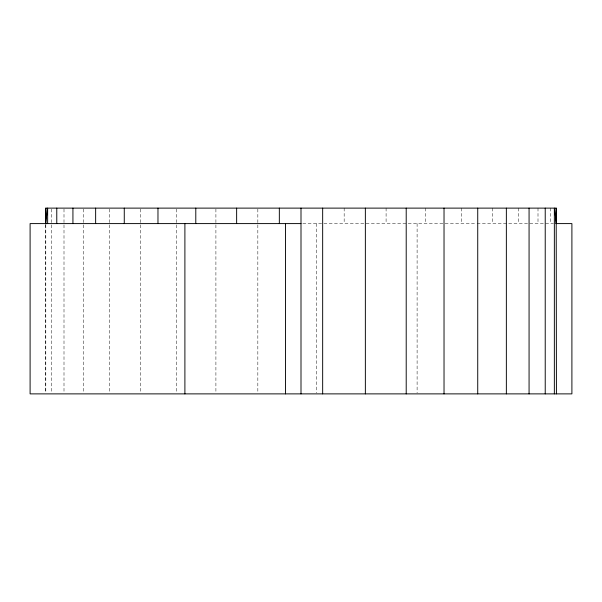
<?xml version="1.0" encoding="UTF-8"?>
<svg xmlns="http://www.w3.org/2000/svg" width="602" height="602" viewBox="0 0 602 602"><rect width="100%" height="100%" fill="white"/><g stroke="black" fill="none" stroke-linecap="round" stroke-linejoin="round"><path stroke-width="0.45" stroke-dasharray="3.01 2.26" d="M302.821 223.598L476.205 223.598M477.1 223.598L553.441 223.598M550.687 208.119L550.687 223.598M538 208.119L538 223.598M518.495 208.119L518.495 223.598M492.737 208.119L492.737 223.598M461.463 208.119L461.463 223.598M425.569 208.119L425.569 223.598M417.103 223.598L417.103 392.948M386.093 208.119L386.093 223.598M344.163 208.119L344.163 223.598M316.479 223.598L316.479 392.948M257.837 209.06L257.837 392.94M215.907 209.06L215.907 392.94M176.431 209.06L176.431 392.94M140.537 209.06L140.537 392.94M109.263 209.06L109.263 392.94M83.505 209.06L83.505 392.94M64 209.06L64 392.94M51.313 209.06L51.313 392.94M45.812 225.005L45.812 392.94M45.579 224.538L45.579 392.948"/><path stroke-width="0.9" d="M556.421 393.881L556.188 208.119L45.812 208.119L45.579 223.598L47.648 208.119L47.648 223.598M301 223.598L30.1 223.598L30.1 393.881L571.9 393.881L571.9 223.598L555.955 223.598M556.421 223.598L554.352 208.119L554.352 393.881M556.188 208.119L556.188 223.598M545.224 208.119L545.224 393.881M529.068 208.119L529.068 393.881M506.357 208.119L506.357 393.881M477.732 208.119L477.732 393.881M444.028 208.119L444.028 393.881M406.207 208.119L406.207 393.881M365.361 208.119L365.361 393.881M322.664 208.119L322.664 393.881M301 208.119L301 393.881M285.521 223.598L285.521 393.881M279.336 208.119L279.336 223.598M236.639 208.119L236.639 223.598M195.793 208.119L195.793 223.598M184.897 223.598L184.897 393.881M157.972 208.119L157.972 223.598M124.268 208.119L124.268 223.598M95.643 208.119L95.643 223.598M72.932 208.119L72.932 223.598M56.776 208.119L56.776 223.598M45.812 208.119L45.812 224.072"/></g></svg>
